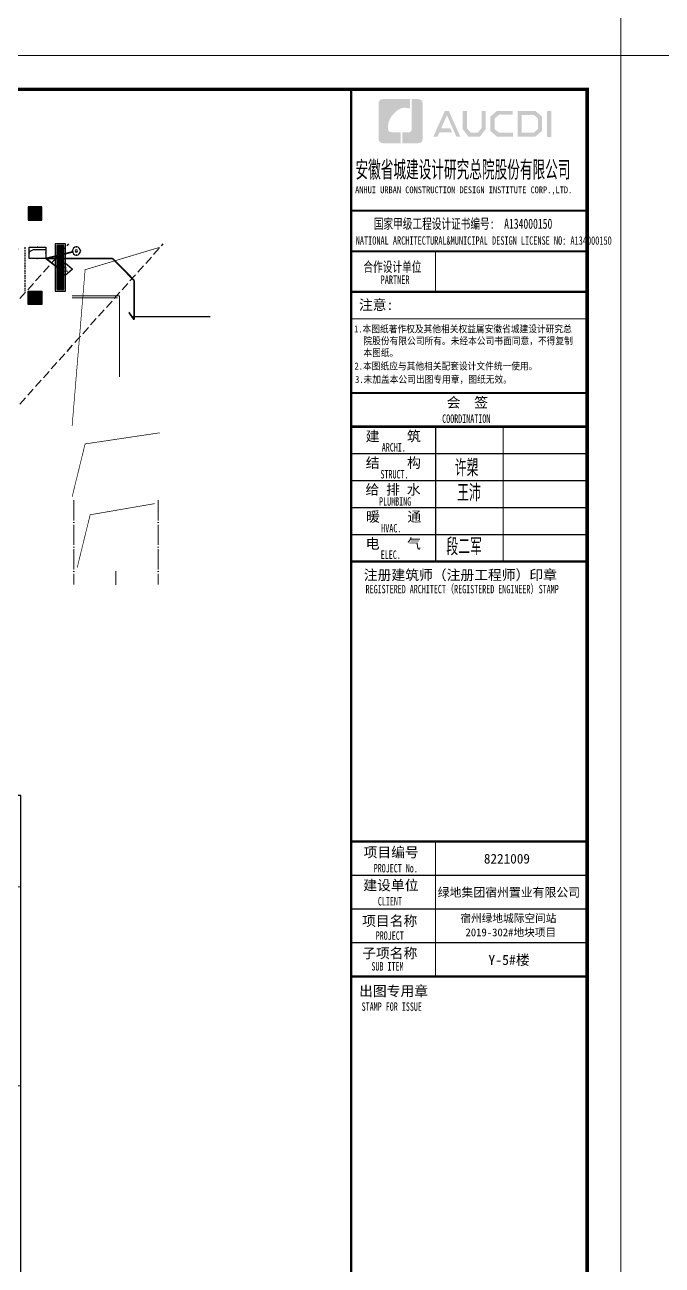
# Model space of a CAD drawing. Extents: x 2803505 to 5851001, y -1372902 to 24339.
# Drawn here: x 3696834 to 3715736, y -784514 to -747739 of the extents above; entities that cross this region are included whole.
import ezdxf
from ezdxf.enums import TextEntityAlignment as Align
from ezdxf.xclip import XClip

# ---------------------------------------------------------------- set-up
doc = ezdxf.new("R2010")
doc.units = 0
doc.header["$LTSCALE"] = 1000
doc.header["$MEASUREMENT"] = 0
doc.header["$XCLIPFRAME"] = 2
for name, pattern in [('#P_--_20B1_001_t3$0$DASH', [0.35, 0.25, -0.1]), ('__DASH', [0.35, 0.25, -0.1]), ('DOTE', [2.4200000000000004, 2, -0.2, 0.02, -0.2]), ('HIDDEN', [0.375, 0.25, -0.125])]:
    doc.linetypes.add(name, pattern=pattern)
doc.layers.get('0').update_dxf_attribs({"linetype": 'CONTINUOUS'})
for name, color, linetype in [('!!电气', 1, 'CONTINUOUS'), ('!校对', 2, 'CONTINUOUS'), ('EQUIP-安防', 3, 'CONTINUOUS'), ('PUB_TITLE', 4, 'CONTINUOUS'), ('WIRE-安防', 4, 'CONTINUOUS'), ('图签文字', 4, 'CONTINUOUS'), ('审核', 1, 'CONTINUOUS')]:
    doc.layers.add(name, color=color, linetype=linetype)
for name, color, linetype, lineweight in [('DOTE', 19, 'DOTE', 9), ('PUB_HATCH', 8, 'CONTINUOUS', 9), ('STAIR', 252, 'CONTINUOUS', 20), ('图框', 147, 'CONTINUOUS', 20), ('图签', 147, 'CONTINUOUS', 18), ('平面-看线', 252, 'CONTINUOUS', 15)]:
    doc.layers.add(name, color=color, linetype=linetype, lineweight=lineweight)
doc.styles.add('_TEL_DIM', font='SIMPLEX', dxfattribs={"width": 0.8, "height": 3.5, "bigfont": 'HZTXT'})
doc.styles.add('HT', font='simhei.ttf')
doc.styles.add('宋体', font='', dxfattribs={"height": 4})
doc.styles.add('建筑图签-1', font='simhei.ttf', dxfattribs={"width": 0.7})
doc.styles.add('建筑图签-2', font='TXT.shx', dxfattribs={"width": 0.5, "bigfont": 'HZTXT.shx'})
doc.styles.get('宋体').set_extended_font_data('SimSun')

# ---------------------------------------------------------------- blocks, each defined once
blk = doc.blocks.new('院标1')
h = blk.add_hatch(color=150)
h.dxf.hatch_style = 1
h.set_gradient(color1=(33, 113, 253), color2=(33, 113, 253), tint=1, name='INVCURVED')
edge = h.paths.add_edge_path()
edge.add_spline(control_points=[(116372.9006213126, 648379.0025742948), (116378.7378886427, 648379.2628153446), (116381.5158105757, 648378.8361410631), (116390.5818825899, 648378.8361410631), (116390.5818825899, 648378.8361410631), (116390.5818825899, 648378.8361410631), (116616.0293115861, 648378.8361410631), (116616.0293115861, 648378.8361410631), (116616.0293115861, 648378.8361410631), (116616.0293115861, 648378.8361410631), (116616.0293115861, 648053.8555876653), (116616.0293115861, 648053.8555876653), (116616.0293115861, 648053.8555876653), (116616.0293115861, 648053.8555876653), (116108.105350393, 648053.8555876653), (116108.105350393, 648053.8555876653), (116108.105350393, 648053.8555876653), (116027.8361159938, 648053.8555876653), (115962.7123056344, 648111.1721664476), (115962.7123056344, 648199.2728408957), (115962.7123056344, 648199.2728408957), (115962.7123056344, 648199.2728408957), (115962.7123056344, 649214.6850108118), (115962.7123056344, 649214.6850108118), (115962.7123056344, 649214.6850108118), (115962.7123056344, 649295.0722615034), (116018.370604223, 649360.1052900997), (116108.105350393, 649360.1052900997), (116108.105350393, 649360.1052900997), (116108.105350393, 649360.1052900997), (116896.6871824661, 649360.1052900997), (116896.6871824661, 649360.1052900997), (116896.6871824661, 649360.1052900997), (116896.6871824661, 649360.1052900997), (116896.6871824661, 649080.1797254328), (116896.6871824661, 649080.1797254328), (116896.6871824661, 649080.1797254328), (116896.6871824661, 649080.1797254328), (116566.2234106177, 649140.4588157317), (116356.0121874289, 648859.1079773916), (116356.0121874289, 648859.1079773916), (116245.1373948324, 648719.2435419696), (116240.2896487121, 648545.3026589571), (116247.2284014249, 648465.708235659), (116247.2284014249, 648465.708235659), (116254.1792583724, 648386.1017081195), (116247.2284014249, 648465.708235659), (116247.2284014249, 648465.708235659), (116247.2284014249, 648465.708235659), (116247.2284014249, 648465.708235659), (116257.8347373425, 648373.9036652995), (116372.9006213126, 648379.0025742948)], knot_values=[0, 0, 0, 0, 0.07142857142857142, 0.07142857142857142, 0.07142857142857142, 0.1071428571428571, 0.1428571428571428, 0.1428571428571428, 0.1428571428571428, 0.1785714285714285, 0.2142857142857143, 0.2142857142857143, 0.2142857142857143, 0.25, 0.2857142857142857, 0.2857142857142857, 0.2857142857142857, 0.3214285714285714, 0.3571428571428572, 0.3571428571428572, 0.3571428571428572, 0.3928571428571428, 0.4285714285714285, 0.4285714285714285, 0.4285714285714285, 0.4642857142857143, 0.5, 0.5, 0.5, 0.5357142857142857, 0.5714285714285714, 0.5714285714285714, 0.5714285714285714, 0.6071428571428572, 0.6428571428571429, 0.6428571428571429, 0.6428571428571429, 0.6785714285714286, 0.7142857142857143, 0.7142857142857143, 0.7142857142857143, 0.75, 0.7857142857142857, 0.7857142857142857, 0.7857142857142857, 0.8214285714285714, 0.8571428571428571, 0.8571428571428571, 0.8571428571428571, 0.9285714285714286, 1, 1, 1, 1], degree=3, periodic=0)
h = blk.add_hatch(color=150)
h.dxf.hatch_style = 1
h.set_gradient(color1=(33, 113, 253), color2=(33, 113, 253), tint=1, name='INVCURVED')
edge = h.paths.add_edge_path()
edge.add_spline(control_points=[(117268.1328679732, 649214.6850108118), (117268.1328679732, 649214.6850108118), (117268.1328679732, 648199.2728408957), (117268.1328679732, 648199.2728408957), (117268.1328679732, 648199.2728408957), (117268.1328679732, 648114.1649385535), (117212.4715433248, 648053.8555876653), (117122.7277189753, 648053.8555876653), (117122.7277189753, 648053.8555876653), (117122.7277189753, 648053.8555876653), (116662.9574306789, 648053.8555876653), (116662.9574306789, 648053.8555876653), (116662.9574306789, 648053.8555876653), (116662.9574306789, 648053.8555876653), (116662.9574306789, 648378.8361410631), (116662.9574306789, 648378.8361410631), (116662.9574306789, 648378.8361410631), (116662.9574306789, 648378.8361410631), (116865.3281356438, 648378.8361410631), (116865.3281356438, 648378.8361410631), (116865.3281356438, 648378.8361410631), (116907.1906323904, 648378.8361410631), (116941.0734122108, 648412.809702649), (116941.0734122108, 648454.5723394576), (116941.0734122108, 648454.5723394576), (116941.0734122108, 648454.5723394576), (116941.0734122108, 649360.1052900997), (116941.0734122108, 649360.1052900997), (116941.0734122108, 649360.1052900997), (116941.0734122108, 649360.1052900997), (117122.7277189753, 649360.1052900997), (117122.7277189753, 649360.1052900997), (117122.7277189753, 649360.1052900997), (117204.4313052248, 649360.1052900997), (117268.1328679732, 649306.2474964692), (117268.1328679732, 649214.6850108118)], knot_values=[0, 0, 0, 0, 0.1, 0.1, 0.1, 0.15, 0.2, 0.2, 0.2, 0.25, 0.3, 0.3, 0.3, 0.35, 0.4, 0.4, 0.4, 0.45, 0.5, 0.5, 0.5, 0.55, 0.6, 0.6, 0.6, 0.6499999999999999, 0.7, 0.7, 0.7, 0.75, 0.8, 0.8, 0.8, 0.9, 1, 1, 1, 1], degree=3, periodic=0)
blk = doc.blocks.new('A$C1435328E')
at = {"layer": 'PUB_TITLE'}
h = blk.add_hatch(color=4, dxfattribs=at)
h.paths.add_polyline_path([(-1191.591194995213, 56058.49471792311), (-1065.961907927413, 56058.49471792311), (-1065.961907927413, 55288.2315315), (-1191.591194995213, 55288.2315315)])
h.paths.add_polyline_path([(-1944.296185743529, 55941.85496155836), (-1944.296185743529, 55415.87869950302), (-1583.739153256174, 55415.87869950302), (-1459.553895397577, 55522.55397263647), (-1459.553895397577, 55841.17644170031), (-1579.990053143352, 55941.85496127896)], flags=16)
h.paths.add_polyline_path([(-2062.373935758602, 56059.93271150358), (-2062.373935758602, 55297.8009495578), (-1539.987504146062, 55297.8009495578), (-1341.476145382505, 55468.32242525846), (-1341.476145382505, 55896.37014224858), (-1537.137021096889, 56059.93271150358)])
h.paths.add_polyline_path([(-2205.243333867285, 56063.60758437507), (-2205.243333867285, 55948.30506818101), (-2612.357823726721, 55948.30506818101), (-2745.162006835919, 55837.3558628998), (-2745.162006835919, 55517.55834726349), (-2612.357823726721, 55415.3108476355), (-2203.065635655541, 55415.3108476355), (-2203.065635655541, 55293.48451021791), (-2666.787001160439, 55293.48451021791), (-2869.255396957975, 55467.52353968762), (-2869.255396957975, 55896.09483430826), (-2671.137971409131, 56063.60758437507)])
h.paths.add_polyline_path([(-3688.19829659909, 56061.81808115647), (-3567.570633541327, 56061.81808115647), (-3567.570633541327, 55551.16807098233), (-3453.520327388775, 55419.67153285362), (-3242.974087527487, 55419.67153285362), (-3128.923781345598, 55551.16807098233), (-3128.923781345598, 56061.81808115647), (-3014.877901402302, 56061.81808115647), (-3014.877901402302, 55513.91051362001), (-3179.369364424143, 55296.9406113188), (-3517.125050497707, 55296.9406113188), (-3688.19829659909, 55516.10314684652)])
h.paths.add_polyline_path([(-4220.012568136677, 56060.45628871501), (-4103.023254616652, 56060.45628871501), (-3761.075942056719, 55296.15155855857), (-3876.737390826922, 55296.15155855857), (-4158.191610082518, 55930.28467154794), (-4333.310417581815, 55542.02144757577), (-4061.735512305982, 55542.02144757577), (-4001.167173376773, 55426.83200432651), (-4382.158136712853, 55426.83200432651), (-4440.770088225137, 55294.07199827686), (-4563.858727320563, 55294.07199827686)])
for points, const_width in [([(-7000, 50700.33256887185), (0, 50700.33256887185)], 70), ([(-7000, 49899.45042005606), (0, 49899.45042005606)], 35)]:
    blk.add_lwpolyline(points, dxfattribs=dict(const_width=const_width))
at = {"layer": '图框'}
for p, q in [((-7000, 53100.33256887179), (0, 53100.33256887179)), ((-7000, 53100.33256887179), (0, 53100.33256887179)), ((-7000, 51900.33256887179), (0, 51900.33256887179))]:
    blk.add_line(p, q, dxfattribs=at)
for points, const_width in [([(-7000, -700.0000000001746), (-7000, 56700)], 70), ([(-7000, 53100.33256887179), (0, 53100.33256887179)], 60), ([(-7000, 51900.33256887179), (0, 51900.33256887179)], 60), ([(-7000, 51900.33256887179), (0, 51900.33256887179)], 60), ([(-4500, 51900.33256887179), (-4500, 50700.33256887185)], 35), ([(-7000, 50700.33256887185), (0, 50700.33256887185)], 60), ([(-6991.521516095847, 47700.33256887185), (8.478483904153109, 47700.33256887185)], 60), ([(-6991.521516095847, 46700.33256887185), (8.478483904153109, 46700.33256887185)], 70), ([(-6991.521516095847, 46700.33256887185), (8.478483904153109, 46700.33256887185)], 70), ([(-4491.521516095847, 46700.33256887185), (-4491.521516095847, 42700.33256887185)], 35), ([(-2491.521516095847, 46700.33256887185), (-2491.521516095847, 42700.33256887185)], 35), ([(-6991.521516095847, 45900.33256887185), (8.478483904153109, 45900.33256887185)], 35), ([(-6991.521516095847, 45100.33256887185), (8.478483904153109, 45100.33256887185)], 35), ([(-6991.521516095847, 44300.33256887185), (8.478483904153109, 44300.33256887185)], 35), ([(-6991.521516095847, 43500.33256887185), (8.478483904153109, 43500.33256887185)], 35), ([(-6991.521516095847, 42700.33256887185), (8.478483904153109, 42700.33256887185)], 70), ([(-7000, 34400.33256887179), (0, 34400.33256887179)], 70), ([(-7000, 34400.33256887179), (0, 34400.33256887179)], 70), ([(-4500, 30400.33256887179), (-4500, 34400.33256887179)], 35), ([(-7000, 33400.33256887179), (0, 33400.33256887179)], 35), ([(-7000, 32400.33256887179), (0, 32400.33256887179)], 35), ([(-7000, 31400.33256887179), (0, 31400.33256887179)], 35), ([(0, 30400.33256887179), (-7000, 30400.33256887179)], 70)]:
    blk.add_lwpolyline(points, dxfattribs=dict(at, const_width=const_width))
blk.add_blockref('院标1', (-122148.8230060614, -592949.0981050247))
at = {"layer": 'PUB_TITLE', "style": 'HT', "width": 0.88}
for s, p in [('1.本图纸著作权及其他相关权益属安徽省城建设计研究总', (-6914.306831812486, 49493.39210356871)), ('院股份有限公司所有。未经本公司书面同意，不得复制', (-6634.90041580284, 49139.02205272258)), ('本图纸。', (-6634.90041580284, 48788.93826625339)), (' 2.本图纸应与其他相关配套设计文件统一使用。 ', (-7025.144188818522, 48392.25300272327)), ('3.未加盖本公司出图专用章，图纸无效。', (-6882.073270652443, 47997.59705111344))]:
    blk.add_text(s, height=210, dxfattribs=at).set_placement(p)
at = {"layer": '图签', "color": 154, "style": '宋体'}
for s, height, p in [('8221009', 286.6809903610374, (-3062.595140316524, 33747.82646055683)), ('绿地集团宿州置业有限公司', 258.0128913249337, (-4431.817962790316, 32762.0256005479)), ('宿州绿地城际空间站', 232.2116021924403, (-3762.142934118805, 32009.27949992823)), ('2019-302#地块项目', 232.2116021924403, (-3608.307769825158, 31591.24582544994))]:
    blk.add_text(s, height=height, dxfattribs=at).set_placement(p)
at = {"layer": '图签文字', "color": 7, "style": '建筑图签-1'}
for s, height, width, p in [('安徽省城建设计研究总院股份有限公司', 500, 0.55, (-6871.943487135693, 54077.10639546963)), ('国家甲级工程设计证书编号:  A134000150', 300, 0.7, (-6327.846192139667, 52567.37169774726)), ('合作设计单位', 300, 0.7, (-6635.073237542529, 51290.24227786541))]:
    blk.add_text(s, height=height, dxfattribs=dict(at, width=width)).set_placement(p)
at = {"layer": '图签文字', "linetype": 'Continuous', "style": '建筑图签-1', "width": 0.91}
blk.add_text('ANHUI URBAN CONSTRUCTION DESIGN INSTITUTE CORP.,LTD.', height=200, dxfattribs=at).set_placement((-6881.536331724841, 53622.19692530448))
at = {"layer": '图签文字', "style": '建筑图签-1'}
for s, width, p in [('NATIONAL ARCHITECTURAL&MUNICIPAL DESIGN LICENSE NO: A134000150', 0.6, (-6863.211604291108, 52094.63125478954)), ('PARTNER', 0.6, (-6125.220491806511, 50933.63214883453)), ('COORDINATION', 0.7, (-4300.332657034975, 46813.17003503133)), ('ARCHI.', 0.7, (-6090.542657491751, 45961.79780578351)), ('STRUCT.', 0.7, (-6130.183503998909, 45164.88605860906)), ('PLUMBING', 0.7, (-6170.825901465025, 44358.47718718514)), ('HVAC.', 0.7, (-6106.177282584365, 43565.28509809886)), ('ELEC.', 0.7, (-6121.560250101611, 42780.44669140602)), ('REGISTERED ARCHITECT（REGISTERED ENGINEER）STAMP', 0.7, (-6571.167215390597, 41758.70276487077)), ('PROJECT No.', 0.7, (-6330.317186883651, 33485.13258260721, -1798.999999999767)), ('CLIENT', 0.7, (-6206.230454253498, 32505.96790995135)), ('PROJECT', 0.7, (-6271.100769126322, 31486.78676958114)), ('SUB ITEM', 0.7, (-6397.627190086525, 30575.66441063175)), ('STAMP FOR ISSUE', 0.7, (-6687.291430986952, 29381.33146916691))]:
    blk.add_text(s, height=250, dxfattribs=dict(at, width=width)).set_placement(p)
at = {"layer": '图签文字', "color": 7, "style": '建筑图签-1'}
for s, p in [('注意:', (-6768.585334835108, 50163.2420261816)), ('会  签', (-4165.405320922378, 47267.55678657134)), ('建    筑', (-6570.340849571396, 46266.80421271588)), ('结    构', (-6565.705596168991, 45479.27147266542)), ('给 排 水', (-6574.943370762747, 44685.39409726131)), ('暖    通', (-6556.714949447196, 43882.29371869267)), ('电    气', (-6566.520009586122, 43082.12314482935)), ('注册建筑师（注册工程师）印章', (-6624.508183155674, 42153.7461581977)), ('项目编号', (-6632.05400510272, 33932.47329531494)), ('建设单位', (-6639.831005697604, 32955.09159170894)), ('项目名称', (-6673.39625184983, 31897.11428112781)), ('子项名称', (-6673.39625184983, 30940.41777405818)), ('出图专用章', (-6764.137939867098, 29818.07543767721))]:
    blk.add_text(s, height=300, dxfattribs=at).set_placement(p)
at = {"layer": '图签文字', "color": 1, "style": '建筑图签-2', "width": 0.7}
for s, p in [('许槊', (-3925.437965661287, 45228.10209927132)), ('王沛', (-3854.396282870322, 44487.1452845746)), ('段二军', (-4175.340028567705, 42891.38128835266))]:
    blk.add_text(s, height=500, dxfattribs=at).set_placement(p)
at = {"layer": '图签文字', "color": 2, "style": '建筑图签-1'}
blk.add_text('Y-5#楼', height=300, dxfattribs=at).set_placement((-2930.753900082549, 30741.39162423031))
blk = doc.blocks.new('A$C110D7C8B')
h = blk.add_hatch()
h.set_pattern_fill('ANSI32', color=252, scale=7, angle=135)
h.set_pattern_definition([(180, (-705542.5179923946, -984740.2321152245), (-3.552713678800501e-15, -33.33750000000001), []), (180, (-705553.6304971946, -984729.1196104245), (-3.552713678800501e-15, -33.33750000000001), [])])
h.paths.add_polyline_path([(50, -1350.000000041677), (250.0000000000582, -1350.000000041677), (249.9999999999418, -50), (50, -50)])
at = {"color": 252}
for points in [[(0, 0), (300, 0), (300, -1400.000000041677), (0, -1400.000000041677)], [(50, -50), (250, -50), (250, -1350.000000041677), (50, -1350.000000041677)]]:
    blk.add_lwpolyline(points, close=True, dxfattribs=at)
blk = doc.blocks.new('A$C028C60F5')
at = {"color": 252}
blk.add_lwpolyline([(400.0000000717118, -1.851003617048264e-07), (0, 0), (-1.851003617048264e-07, -400.0000001632143), (399.9999998866115, -400.0000003483146)], close=True, dxfattribs=at)
at = {"layer": 'PUB_HATCH', "color": 252}
blk.add_solid([(-1.851003617048264e-07, -400.0000001632143), (399.9999998866115, -400.0000003483146), (0, 0), (400.0000000717118, -1.851003617048264e-07)], dxfattribs=at)
blk = doc.blocks.new('A$C18F32B8A')
at = {"color": 252, "const_width": 20}
for points in [[(7519.746154826425, -5500.243901853333), (7905.325032999623, -865.2724637767533), (10119.74645714677, -200.2097836569883)], [(7519.748090145295, -7600.249561245553), (7905.329351844615, -6030.524345523096), (10119.75077599176, -5700.209477294469)], [(7669.74645633559, -9700.245550757623), (8055.325040148746, -8130.523613388767), (9969.746456321096, -7800.20874516014)]]:
    blk.add_lwpolyline(points, dxfattribs=at)
at = {"layer": 'DOTE', "color": 252, "linetype": 'DOTE', "ltscale": 0.3}
for p, q in [((7569.550093442725, -7700.244544366142), (7569.550093442667, -10200.24554942362)), ((10069.74645357818, -7700.246329075075), (10069.74645357812, -10200.24555084261))]:
    blk.add_line(p, q, dxfattribs=at)
at = {"layer": 'DOTE', "linetype": 'DOTE', "ltscale": 0.3}
blk.add_line((8819.648726167448, -9800.245436708676), (8819.64872616739, -10205.08561670512), dxfattribs=at)
at = {"layer": 'STAIR', "color": 252, "linetype": '#P_--_20B1_001_t3$0$DASH'}
for p, q in [((1500, 0), (4152.000000014203, 1.047737896442413e-09)), ((1499.999999999884, -69.99999995273538), (4152.000000013737, -69.75341075321194)), ((1500.000000000116, -129.9999999527354), (4152.000000013388, -129.7534107532119)), ((1500.000000001164, -200), (4152.000000012922, -199.9999999989523)), ((4111.199999980512, -260.0000000090804), (1500.000000001164, -260.0000000224682)), ((1500, -1500.000000031665), (3267.999999990105, -1499.999999998952)), ((1499.999999999884, -1569.9999999844), (3267.999999989639, -1569.754457053379)), ((1500.000000000116, -1629.9999999844), (3267.999999989115, -1629.754457012867)), ((1500.000000001164, -1700.000000031665), (3267.999999989115, -1699.754457054427))]:
    blk.add_line(p, q, dxfattribs=at)
at = {"layer": 'STAIR', "color": 252}
for p, q in [((5920, -259.9999999997672), (4111.19999998057, -260.0000000090804)), ((8869.74283019395, -1700.246588996262), (7519.746456208813, -1700.246589469374))]:
    blk.add_line(p, q, dxfattribs=at)
at = {"layer": 'STAIR', "color": 246, "linetype": '#P_--_20B1_001_t3$0$DASH'}
blk.add_lwpolyline([(1500, 0), (0, 0), (0, -1700.000000028405), (1500, -1700.000000028405)], close=True, dxfattribs=at)
at = {"layer": 'STAIR', "color": 252}
blk.add_lwpolyline([(7519.746456187801, -1640.246589469374), (8929.755123912648, -1640.246588975191), (8929.755124753749, -4040.246135032154)], dxfattribs=at)
at = {"layer": '审核', "color": 252, "linetype": 'HIDDEN', "ltscale": 0.2}
blk.add_line((6119.755594726943, -200.1547837678809), (6119.682242507813, -1500.172692473629), dxfattribs=at)
at = {"layer": '平面-看线'}
for p, q in [((1500.000000001164, -200), (1500, 0)), ((1500.000000001164, -1700.000000031665), (1500, -1500.000000031665))]:
    blk.add_line(p, q, dxfattribs=at)
at = {"color": 252}
blk.add_blockref('A$C028C60F5', (6219.744254106772, 999.753149292781), dxfattribs=at)
at = {"color": 252, "xscale": -1}
for name, p in [('A$C110D7C8B', (7319.746456009045, -100.2399003441678)), ('A$C028C60F5', (6619.744458064088, -1500.248004525783))]:
    blk.add_blockref(name, p, dxfattribs=at)
blk = doc.blocks.new('A$C74D73064')
at = {"layer": 'DOTE', "color": 252}
for p, q in [((-86385.24772744626, 67619.25646164955), (196116.0437006025, 67619.25646164955)), ((196116.0437006019, 61719.25646164967), (-86385.24772744626, 61719.25646164967))]:
    blk.add_line(p, q, dxfattribs=at)
blk = doc.blocks.new('$equip$00002617')
for p, q in [((0.6250151190488396, 0.4150200000058248), (-0.6249848809511604, 0.4150200000058248)), ((-0.6249848809511604, 0.4150200000058248), (-0.6249848809511604, -0.4149799999959214)), ((-0.6249848809511604, 0.2150200000050972), (0.3250151190459292, 0.2150200000050972)), ((0.3250151190459292, 0.2150200000050972), (0.6250151190488396, 0.07502000000567932)), ((0.6250151190488396, -0.4149799999959214), (0.6250151190488396, 0.4150200000058248)), ((-0.6249848809511604, -0.4149799999959214), (0.6250151190488396, -0.4149799999959214))]:
    blk.add_line(p, q)
at = {"linetype": 'Continuous', "const_width": 0.04}
blk.add_lwpolyline([(-0.6249848809511604, 0.4150200000058248), (0.6250151190488396, 0.4150200000058248), (0.6250151190488396, -0.4149799999959214), (-0.6249848809511604, -0.4149799999959214)], close=True, dxfattribs=at)
at = {"color": 1}
for p in [(-0.6249848809511604, 2.000000495172571e-05), (1.51190488395514e-05, 0.4150200000058248), (0.6250151190488396, 2.000000495172571e-05), (0.01750438004455646, -0.4149799999959214)]:
    blk.add_point(p, dxfattribs=at)
at = {"color": 7, "style": '_TEL_DIM', "flags": 1}
blk.add_attdef('A', text='', height=2.5e-05, dxfattribs=at).set_placement((0, 1.818989403545856e-12), align=Align.MIDDLE_CENTER)
blk = doc.blocks.new('$equip$00002479')
at = {"const_width": 0.04}
blk.add_lwpolyline([(-0.2999923809402389, 1.000000338535756e-05, 1), (0.3000076190510299, 1.000000338535756e-05, 0.9999999999999999), (-0.2999923809402389, 1.000000338535756e-05, 0.9428827038296898)], format="xyb", dxfattribs=at)
for centre, radius in [((7.619048119522631e-06, 1.000000338535756e-05), 0.3000000000001062), ((0, 0), 0.08405157696738315)]:
    blk.add_circle(centre, radius)
for p in [(-0.2999923809402389, 1.000000338535756e-05), (7.619048119522631e-06, 0.3000100000026578), (0.3000076190510299, 1.000000338535756e-05), (7.619048119522631e-06, -0.299989999999525)]:
    blk.add_point(p)
at = {"color": 7, "style": '_TEL_DIM', "flags": 1}
blk.add_attdef('A', text='', height=2e-05, dxfattribs=at).set_placement((0, 0), align=Align.MIDDLE_CENTER)
blk = doc.blocks.new('$equip$00002474')
for p, q in [((-0.519992380955955, 1.000000338535756e-05), (7.619048119522631e-06, 0.4400100000020757)), ((7.619048119522631e-06, -0.4399899999989429), (-0.519992380955955, 1.000000338535756e-05)), ((7.619048119522631e-06, 0.4400100000020757), (0.5200076190521941, 1.000000338535756e-05)), ((0.5200076190521941, 1.000000338535756e-05), (7.619048119522631e-06, -0.4399899999989429))]:
    blk.add_line(p, q)
at = {"const_width": 0.04}
blk.add_lwpolyline([(7.619048119522631e-06, 0.4400100000020757), (-0.519992380955955, 1.000000338535756e-05), (7.619048119522631e-06, -0.4399899999989429), (0.5200076190521941, 1.000000338535756e-05), (7.619048119522631e-06, 0.4400100000020757), (-0.519992380955955, 1.000000338535756e-05)], dxfattribs=at)
for p in [(-0.519992380955955, 1.000000338535756e-05), (7.619048119522631e-06, 0.4400100000020757), (0.5200076190521941, 1.000000338535756e-05), (7.619048119522631e-06, -0.4399899999989429)]:
    blk.add_point(p)
at = {"color": 7, "style": '_TEL_DIM'}
blk.add_attdef('$TEXT$', text='', height=0.3, dxfattribs=at).set_placement((0.02805548798642121, 0.01213281898526475), align=Align.MIDDLE_CENTER)
at = {"color": 7, "style": '_TEL_DIM', "flags": 1}
blk.add_attdef('A', text='', height=2e-05, dxfattribs=at).set_placement((0, 0), align=Align.MIDDLE_CENTER)

msp = doc.modelspace()

# ---------------------------------------------------------------- linework, layer by layer
at = {"layer": '!校对', "color": 2}
msp.add_line((3702334.740914773, -756398.0111637139), (3699998.608435344, -756398.0111637139), dxfattribs=at)
msp.add_line((3702334.740914773, -756398.0111637139), (3699998.608435344, -756398.0111637139), dxfattribs=at)
at = {"color": 251, "linetype": '__DASH', "true_color": 0x636466}
for p, q in [((3680813.791574894, -773589.008873367), (3698136.422258352, -754234.9733796581)), ((3683613.79157377, -773589.0088733668), (3700936.422257229, -754234.9733796581))]:
    msp.add_line(p, q, dxfattribs=at)
at = {"layer": 'WIRE-安防', "color": 6, "const_width": 50}
for points in [[(3698249.235056531, -754472.5476167812), (3697461.590977028, -754666.9232344638)], [(3697843.590571472, -754970.0848369319), (3697461.590977028, -754666.9232344638)], [(3699435.872245307, -754666.923234455), (3697461.590977028, -754666.923234455)], [(3700077.75806109, -755317.7273865868), (3699435.872245307, -754666.923234455)], [(3700077.75806109, -756478.2792743174), (3700077.75806109, -755317.7273865868)], [(3700074.698601024, -756482.8637005364), (3699918.736787595, -756262.2798263546)]]:
    msp.add_lwpolyline(points, dxfattribs=at)
at = {"layer": '图框'}
for points in [[(3630411.130734185, -689253.5751154518), (3714511.130734185, -689253.5751154518), (3714511.130734185, -748653.5751154518), (3630411.130734185, -748653.5751154518)], [(3714511.130734185, -689253.5751154518), (3798611.130734185, -689253.5751154518), (3798611.130734185, -748653.5751154518), (3714511.130734185, -748653.5751154518)], [(3630411.130734185, -748653.5751154518), (3714511.130734185, -748653.5751154518), (3714511.130734185, -808053.5751154518), (3630411.130734185, -808053.5751154518)], [(3714511.130734185, -748653.5751154518), (3798611.130734185, -748653.5751154518), (3798611.130734185, -808053.5751154518), (3714511.130734185, -808053.5751154518)]]:
    msp.add_lwpolyline(points, close=True, dxfattribs=at)
at = {"layer": '图框', "const_width": 100}
msp.add_lwpolyline([(3713511.130734185, -807053.5751154518), (3713511.130734185, -749653.5751154518), (3632911.130734185, -749653.5751154518), (3632911.130734185, -807053.5751154518)], close=True, dxfattribs=at)

# ---------------------------------------------------------------- block references
at = {"layer": '!!电气'}
msp.add_blockref('A$C1435328E', (3713511.130734185, -806353.5751154514), dxfattribs=at)
at = {"color": 252}
msp.add_blockref('A$C18F32B8A', (3690716.675106264, -754134.7275687084), dxfattribs=at)
ref = msp.add_blockref('A$C74D73064', (3714796.193702539, -840911.266358979), dxfattribs=at)
XClip(ref).set_block_clipping_path([(-72082.59762963868, 50822.25773316459), (-18082.61076209729, 70322.2577319878)])
at = {"layer": 'EQUIP-安防', "color": 2, "xscale": -400, "yscale": 400, "zscale": 400}
for name, p in [('$equip$00002617', (3697211.597024648, -754500.9312344654)), ('$equip$00002479', (3698365.742910361, -754443.8004406365))]:
    msp.add_blockref(name, p, dxfattribs=at)
at = {"layer": 'EQUIP-安防', "color": 2}
ref = msp.add_blockref('$equip$00002474', (3698034.009055331, -754984.9680831927), dxfattribs=dict(at, xscale=-400, yscale=400, zscale=400))
ref.add_attrib('$TEXT$', 'EL', dxfattribs={"layer": '0', "color": 7, "height": 120, "style": '_TEL_DIM'}).set_placement((3698022.786860137, -754980.1149555986), align=Align.MIDDLE_CENTER)

doc.saveas('drawing.dxf')
